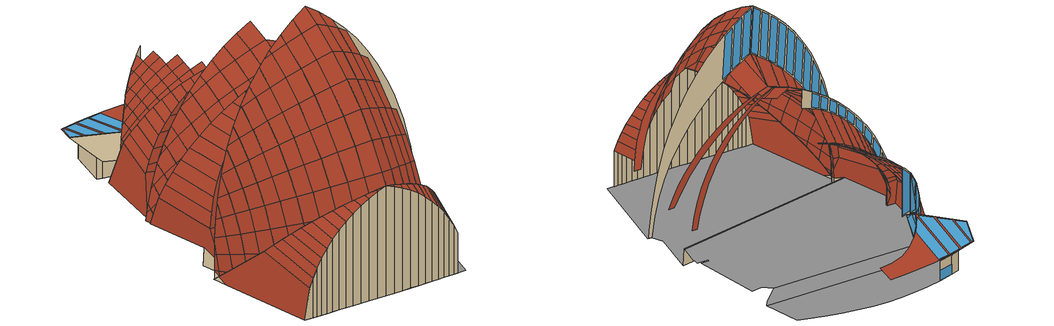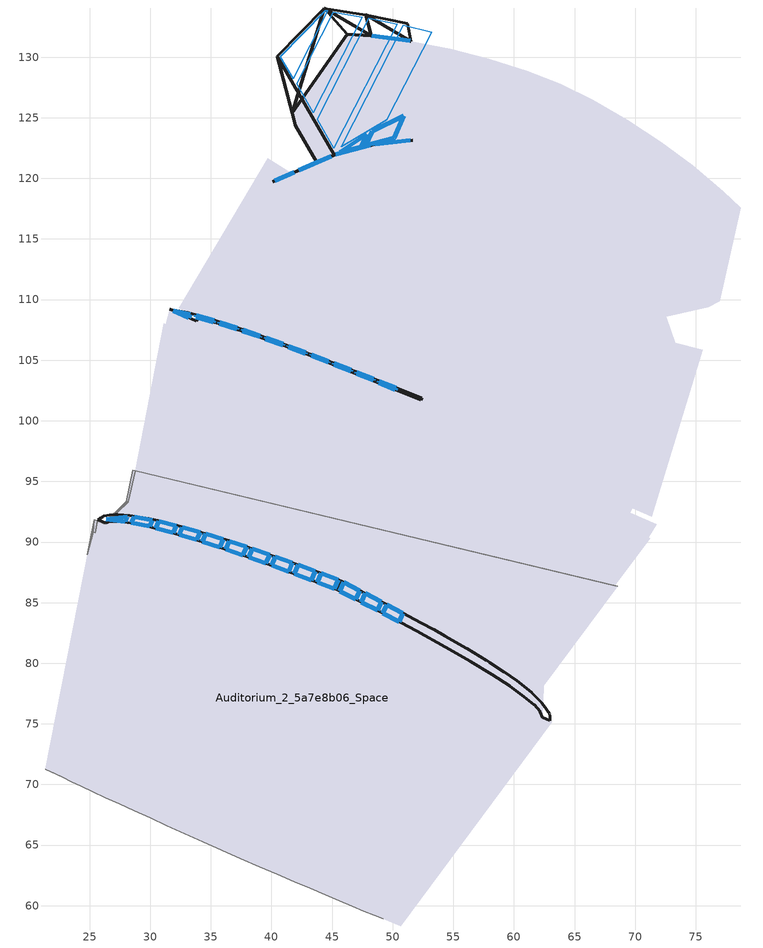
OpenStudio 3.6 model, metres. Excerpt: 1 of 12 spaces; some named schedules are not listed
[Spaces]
Auditorium_2_5a7e8b06_Space
 floor to Plinth_2_af6b1b4c_Space: 68.58,86.34 62.47,78.12 62.37,75.51 63.16,75.16 50.68,58.32 48.48,59.21 46.67,59.96 44.45,60.89 41.88,61.99 39.01,63.22 35.91,64.57 32.83,65.95 29.99,67.23 27.44,68.4 25.26,69.4 23.49,70.24 21.35,71.27 25.38,91.84 26.18,91.49 28.03,93.33 28.54,95.94 z13.16
 floor to Plinth_8_6fe87631_Space: 72.57,108.59 73.31,106.45 75.57,105.84 71.36,92.08 69.76,92.8 69.59,92.43 71.8,91.45 71.11,90.38 71.25,90.31 68.34,86.39 28.76,95.88 31.13,108.03 31.27,107.97 31.6,109.2 33.8,108.23 33.97,108.6 32.36,109.3 39.69,121.68 41.66,120.42 43.74,121.32 z16.51; 72.1,123.03 74.74,121.07 77.26,118.95 78.7,117.58 76.97,109.85 41.7,125.42 46.26,131.91 48.23,131.76 51.5,131.33 54.73,130.7 57.92,129.88 61.05,128.87 63.82,127.79 66.49,126.47 69.35,124.84 z15.24; 41.98,124.38,15.6 41.7,125.42,15.24 76.97,109.85,15.24 76.03,109.35,15.6 72.57,108.59,16.51 43.74,121.32,16.51
 wall outside: 51.5,131.33 48.23,131.76 46.26,131.91 41.7,125.42 z15.24:19.3; 45.74,86.82,56.91 45.4,86.05,46.76 41.24,87.61,43.68 38.44,88.61,41.15 35.89,89.49,38.34 33.59,90.22,35.29 31.59,90.81,32.03 29.88,91.26,28.6 28.48,91.55,25.02 27.41,91.69,21.35 26.66,91.68,17.6 26.32,91.54,14.42 25.68,91.83,14.48 25.69,91.85,14.73 25.9,92.01,17.58 26.06,92.1,19.35 26.21,92.15,20.57 26.67,92.24,23.8 27.12,92.28,26.44 27.31,92.28,27.38 28.29,92.22,31.48 29.63,92,35.64 29.87,91.95,36.25 31.14,91.67,39.29 32.52,91.31,42.13 32.8,91.24,42.66 34.62,90.7,45.63 36.6,90.09,48.41 37.62,89.75,49.67 38.7,89.38,50.91 40.94,88.6,53.12 43.28,87.74,55.13; 52.39,101.88,46.87 52.3,101.68,42.83 50.25,102.54,42.14 48.24,103.37,41.21 46.3,104.15,40.03 44.44,104.89,38.61 42.67,105.57,36.96 41,106.19,35.1 39.45,106.75,33.04 38.03,107.23,30.8 36.76,107.65,28.39 35.64,107.99,25.84 34.68,108.25,23.17 33.89,108.42,20.39 33.8,108.23,16.51 31.6,109.2,16.51 31.85,109.17,17.88 32.15,109.13,19.38 32.86,108.99,22.12 33.09,108.94,22.97 34.24,108.63,26.28 34.81,108.46,27.63 35.6,108.22,29.39 37.14,107.72,32.29 38.87,107.13,35.03 39.03,107.07,35.25 40.77,106.44,37.51 42.83,105.67,39.8 45.03,104.82,41.89 47.37,103.91,43.77 49.83,102.93,45.44; 42.07,120.6,25.85 42.07,120.6,16.51 41.66,120.42,16.51 40.09,119.74,21.71 41.25,120.24,24.36; 44.35,134.05,21.03 41.7,125.42,19.3 40.49,130.06,22.28; 40.49,130.06,22.28 41.98,124.38,18.64 43.74,121.32,19.14 45.13,121.92,23.47 45.17,121.94,23.6; 41.7,125.42,19.3 41.7,125.42,15.24 41.98,124.38,15.6 41.98,124.38,18.64; 44.35,134.05,21.03 46.26,131.91,19.3 41.7,125.42,19.3; 41.98,124.38,18.64 41.98,124.38,15.6 43.74,121.32,16.51 43.74,121.32,19.14; 45.13,121.92,30.29 45.13,121.92,23.47 43.74,121.32,19.14 43.74,121.32,16.51 42.07,120.6,16.51 42.07,120.6,25.85 42.71,120.87,26.98 43.66,121.29,28.37 44.41,121.61,29.43; 47.79,133.51,20.82 48.23,131.76,19.3 44.35,134.05,21.03; 48.23,131.76,19.3 46.26,131.91,19.3 44.35,134.05,21.03; 48.35,122.79,33.77 48.35,122.79,25.16 47.54,122.57,25 45.18,121.94,23.62 45.13,121.92,23.47 45.13,121.92,30.29 46.25,122.22,31.65 47.28,122.5,32.72 48.22,122.75,33.67; 54.31,82.27,48.41 56.09,81.23,45.63 57.72,80.24,42.66 57.96,80.08,42.13 59.16,79.3,39.29 60.23,78.55,36.25 60.42,78.41,35.64 61.48,77.57,31.48 62.18,76.88,27.38 62.32,76.74,26.44 62.59,76.38,23.8 62.83,75.98,20.57 62.89,75.84,19.35 62.94,75.66,17.58 62.96,75.39,14.73 62.94,75.26,13.16 62.37,75.51,13.16 62.18,76,17.6 61.69,76.56,21.35 60.86,77.26,25.02 59.7,78.09,28.6 58.22,79.05,32.03 56.43,80.14,35.29 54.34,81.34,38.34 51.97,82.64,41.15 49.35,84.03,43.68 45.4,86.05,46.76 45.74,86.82,56.91 48.07,85.63,55.13 50.28,84.47,53.12 52.37,83.35,50.91 53.37,82.79,49.67; 51.21,132.81,20.64 51.5,131.33,19.3 47.79,133.51,20.82; 51.5,131.33,19.3 48.23,131.76,19.3 47.79,133.51,20.82; 51.66,123.16,36.5 51.66,123.16,26.23 50.13,122.99,26.01 48.35,122.79,25.16 48.35,122.79,33.77 49.95,122.97,35.2 50.24,123,35.46
 wall to Back_Of_House_2_67a60a66_Space: 22.77,70.58,20.61 22.16,70.88,18.91 21.35,71.27,13.16 22.77,70.58,13.16; 23.49,70.24,22.26 22.77,70.58,20.61 22.77,70.58,13.16 23.49,70.24,13.16; 24.32,69.84,23.84 23.49,70.24,22.26 23.49,70.24,13.16 24.32,69.84,13.16; 25.26,69.4,25.35 24.32,69.84,23.84 24.32,69.84,13.16 25.26,69.4,13.16; 26.3,68.92,26.78 25.26,69.4,25.35 25.26,69.4,13.16 26.3,68.92,13.16; 27.44,68.4,28.11 26.3,68.92,26.78 26.3,68.92,13.16 27.44,68.4,13.16; 27.44,68.4,28.11 27.44,68.4,13.16 28.68,67.83,13.16 28.68,67.83,29.34; 28.68,67.83,29.34 28.68,67.83,13.16 29.99,67.23,13.16 29.99,67.23,30.47; 29.99,67.23,30.47 29.99,67.23,13.16 31.38,66.6,13.16 31.38,66.6,31.49; 31.38,66.6,31.49 31.38,66.6,13.16 32.83,65.95,13.16 32.83,65.95,32.38; 32.83,65.95,32.38 32.83,65.95,13.16 34.35,65.27,13.16 34.35,65.27,33.15; 34.35,65.27,33.15 34.35,65.27,13.16 35.91,64.57,13.16 35.91,64.57,33.8; 35.91,64.57,33.8 35.91,64.57,13.16 37.49,63.88,13.16 37.49,63.88,33.15; 37.49,63.88,33.15 37.49,63.88,13.16 39.01,63.22,13.16 39.01,63.22,32.38; 39.01,63.22,32.38 39.01,63.22,13.16 40.48,62.59,13.16 40.48,62.59,31.49; 40.48,62.59,31.49 40.48,62.59,13.16 41.88,61.99,13.16 41.88,61.99,30.47; 41.88,61.99,30.47 41.88,61.99,13.16 43.2,61.42,13.16 43.2,61.42,29.34; 43.2,61.42,29.34 43.2,61.42,13.16 44.45,60.89,13.16 44.45,60.89,28.11; 44.45,60.89,28.11 44.45,60.89,13.16 45.6,60.4,13.16 45.6,60.4,26.78; 45.6,60.4,26.78 45.6,60.4,13.16 46.67,59.96,13.16 46.67,59.96,25.35; 46.67,59.96,25.35 46.67,59.96,13.16 47.62,59.56,13.16 47.62,59.56,23.84; 47.62,59.56,23.84 47.62,59.56,13.16 48.48,59.21,13.16 48.48,59.21,22.26; 48.48,59.21,22.26 48.48,59.21,13.16 49.22,58.91,13.16 49.22,58.91,20.61
 wall to Plinth_7_168c7736_Space: 25.38,91.84,13.16 24.81,88.95,13.16 25.31,90.81,14.01; 25.45,90.76,14 25.61,91.74,13.16 25.38,91.84,13.16 25.31,90.81,14.01; 25.68,91.83,14.48 25.61,91.74,13.16 25.45,90.76,14; 26.32,91.54,14.42 26.18,91.49,13.16 25.61,91.74,13.16 25.68,91.83,14.48; 28.19,93.33,15.37 28.03,93.33,13.16 26.18,91.49,13.16 26.32,91.54,14.42; 28.76,95.88,16.51 28.54,95.94,13.16 28.03,93.33,13.16 28.19,93.33,15.37 28.76,95.86,16.51; 28.76,95.88,16.51 28.76,95.88,13.16 28.54,95.94,13.16
 wall to Plinth_8_6fe87631_Space: 68.34,86.39,16.51 68.58,86.34,13.16 28.76,95.88,13.16 28.76,95.88,16.51
 window: 43.56,121.24 42.25,120.68 z16.71:19.11; 51.46,131.33 48.27,131.76 z15.28:17.35; 28.11,92.08,29.1 27.94,91.69,23.97 26.38,91.87,18.3; 30.18,91.81,36.18 29.94,91.28,29.24 28.44,91.59,25.31 28.66,92.09,31.87; 32.16,91.35,40.81 31.9,90.76,32.97 30.43,91.15,30.18 30.68,91.72,37.61; 33.31,108.8,22.35 33.18,108.52,16.76 31.9,109.08,16.76; 34.11,90.81,44.32 33.83,90.18,35.98 32.38,90.62,33.73 32.65,91.23,41.87; 35.26,108.28,27.95 35.2,108.15,25.29 33.74,108.56,21.52 33.81,108.7,24.32; 36.04,90.22,47.21 35.74,89.56,38.52 34.31,90.03,36.62 34.59,90.67,45.13; 37.18,107.67,31.8 37.13,107.56,29.57 35.68,108,26.38 35.75,108.14,29.15; 37.95,89.6,49.65 37.64,88.92,40.62 36.22,89.4,39.05 36.52,90.07,47.89; 39.08,107.02,34.83 39.03,106.92,32.81 37.6,107.4,30.39 37.66,107.52,32.67; 39.84,88.95,51.69 39.54,88.25,42.45 38.12,88.75,41.08 38.42,89.44,50.23; 40.96,106.34,37.32 40.92,106.24,35.35 39.5,106.75,33.45 39.55,106.86,35.54; 41.73,88.28,53.47 41.42,87.56,44.1 40.01,88.08,42.87 40.32,88.78,52.17; 41.89,120.52,25.13 41.89,120.52,16.71 40.28,119.82,21.7; 42.84,105.64,39.43 42.79,105.54,37.39 41.39,106.06,35.87 41.43,106.17,37.9; 43.62,87.59,55.04 43.3,86.86,45.5 41.89,87.39,44.46 42.21,88.11,53.89; 44.95,121.84,29.77 44.95,121.84,23.57 42.25,120.68,23.57 42.25,120.68,25.79; 44.95,121.84,23.51 43.56,121.24,19.17 42.25,120.68,19.17 42.25,120.68,23.51; 44.71,104.93,41.26 44.66,104.82,39.07 43.26,105.36,37.82 43.31,105.47,39.93; 45.49,86.89,56.44 45.17,86.16,46.89 43.77,86.69,45.85 44.09,87.41,55.42; 46.58,104.2,42.83 46.52,104.08,40.43 45.13,104.63,39.42 45.18,104.75,41.69; 47.47,122.55,25.13 45.32,121.98,23.93 45.32,121.98,24.71; 45.36,121.99,30.26 45.32,121.98,24.78 45.32,121.98,30.21; 48.16,122.73,33.32 45.32,121.98,24.78 45.36,121.99,30.26; 48.16,122.73,33.32 48.16,122.73,25.32 45.32,121.98,24.78; 47.42,122.63,24.74 47.87,123.65,23.14 45.62,122.15,23.69; 47.29,86,55.42 46.97,85.27,45.85 45.63,85.96,46.89 45.95,86.68,56.44; 48.44,103.46,44.19 48.38,103.33,41.53 46.99,103.89,40.72 47.04,104.02,43.19; 49.07,85.08,53.89 48.75,84.36,44.46 47.41,85.05,45.5 47.73,85.77,55.04; 50.12,123.35,25.32 50.91,125.15,22.51 48.3,123.9,23.04 47.78,122.73,24.87; 49.99,123.07,25.76 50.1,123.32,25.37 48.37,122.86,25.04; 51.46,123.14,36.1 51.46,123.14,26.41 48.55,122.81,25.98 48.55,122.81,33.68; 50.29,102.72,45.39 50.23,102.56,42.38 48.84,103.14,41.75 48.9,103.28,44.51; 50.84,84.14,52.17 50.53,83.43,42.87 49.2,84.13,44.1 49.51,84.84,53.47
 roof outside: 25.31,90.81,14.01 24.81,88.95,13.16 21.35,71.27,13.16 22.16,70.88,18.91 24.66,81.37,21.76; 24.98,79.88,23.14 24.66,81.37,21.76 22.16,70.88,18.91 22.77,70.58,20.61; 25.42,78.37,24.47 24.98,79.88,23.14 22.77,70.58,20.61 23.49,70.24,22.26; 25.99,76.86,25.75 25.42,78.37,24.47 23.49,70.24,22.26 24.32,69.84,23.84; 25.99,76.86,25.75 24.32,69.84,23.84 25.26,69.4,25.35 26.68,75.36,26.97; 35.91,64.57,33.8 33.96,66.62,32.58 32.18,68.75,31.22 30.57,70.95,29.71 29.14,73.19,28.07 29.01,73.42,27.89 27.93,75.54,26.23 26.92,77.92,24.26 26.12,80.31,22.18 26.01,80.78,21.76 24.66,81.37,21.76 24.98,79.88,23.14 25.42,78.37,24.47 25.99,76.86,25.75 26.68,75.36,26.97 27.48,73.87,28.12 28.4,72.4,29.2 29.42,70.97,30.2 30.55,69.58,31.11 31.77,68.23,31.93 33.07,66.95,32.65 34.46,65.72,33.28; 26.01,80.78,21.76 25.66,82.45,20.55 25.58,82.83,20.28 25.3,85.44,18.29 25.24,88.03,16.24 25.31,89.16,15.32 25.43,90.67,14.07 25.45,90.76,14 25.31,90.81,14.01 24.66,81.37,21.76; 25.52,88.65,18.66 25.24,88.03,16.24 25.3,85.44,18.29 25.45,85.76,19.56; 25.81,91.52,17.74 25.49,90.81,14.96 25.31,89.16,15.32 25.24,88.03,16.24 25.52,88.65,18.66; 26.68,75.36,26.97 25.26,69.4,25.35 26.3,68.92,26.78 27.48,73.87,28.12; 25.45,85.76,19.56 25.3,85.44,18.29 25.58,82.83,20.28 25.6,82.87,20.43; 25.49,90.81,14.96 25.43,90.67,14.07 25.31,89.16,15.32; 25.69,91.85,14.73 25.68,91.83,14.48 25.45,90.76,14 25.43,90.67,14.07 25.49,90.81,14.96; 25.96,86.93,22.8 25.45,85.76,19.56 25.6,82.87,20.43 26.16,84.13,23.93; 25.99,89.72,21.63 25.52,88.65,18.66 25.45,85.76,19.56 25.96,86.93,22.8; 25.9,92.01,17.58 25.69,91.85,14.73 25.49,90.81,14.96 25.81,91.52,17.74; 26.21,92.15,20.57 26.06,92.1,19.35 25.81,91.52,17.74 25.52,88.65,18.66 25.99,89.72,21.63; 25.6,82.87,20.43 25.58,82.83,20.28 25.66,82.45,20.55; 26.16,84.13,23.93 25.6,82.87,20.43 25.66,82.45,20.55 26.01,80.78,21.76 26.12,80.31,22.18 26.58,81.34,25.03; 26.06,92.1,19.35 25.9,92.01,17.58 25.81,91.52,17.74; 26.59,91.07,24.45 25.99,89.72,21.63 25.96,86.93,22.8 26.62,88.41,25.89; 26.62,88.41,25.89 25.96,86.93,22.8 26.16,84.13,23.93 26.87,85.73,27.27; 26.67,92.24,23.8 26.21,92.15,20.57 25.99,89.72,21.63 26.59,91.07,24.45; 26.58,81.34,25.03 26.12,80.31,22.18 26.92,77.92,24.26 27.21,78.57,26.07; 26.87,85.73,27.27 26.16,84.13,23.93 26.58,81.34,25.03 27.33,83.05,28.61; 27.48,73.87,28.12 26.3,68.92,26.78 27.44,68.4,28.11 28.4,72.4,29.2; 28.3,93.34,16.99 28.19,93.33,15.37 26.32,91.54,14.42 26.66,91.68,17.6; 27.33,83.05,28.61 26.58,81.34,25.03 27.21,78.57,26.07 28.02,80.39,29.88; 27.31,92.28,27.38 27.12,92.28,26.44 26.59,91.07,24.45 26.62,88.41,25.89 27.39,90.17,28.79; 27.12,92.28,26.44 26.67,92.24,23.8 26.59,91.07,24.45; 27.39,90.17,28.79 26.62,88.41,25.89 26.87,85.73,27.27 27.71,87.63,30.41; 29.86,94.21,20.3 28.31,93.28,17.37 28.3,93.34,16.99 26.66,91.68,17.6 27.41,91.69,21.35; 27.71,87.63,30.41 26.87,85.73,27.27 27.33,83.05,28.61 28.24,85.1,31.98; 27.21,78.57,26.07 26.92,77.92,24.26 27.93,75.54,26.23 28.06,75.83,27.06; 28.02,80.39,29.88 27.21,78.57,26.07 28.06,75.83,27.06 28.91,77.76,31.09; 28.29,92.22,31.48 27.31,92.28,27.38 27.39,90.17,28.79 28.29,92.2,31.47; 28.24,85.1,31.98 27.33,83.05,28.61 28.02,80.39,29.88 28.98,82.57,33.47; 28.29,92.2,31.47 27.39,90.17,28.79 27.71,87.63,30.41 28.68,89.83,33.32; 31.22,94.41,23.71 29.9,94.22,20.36 29.86,94.21,20.3 27.41,91.69,21.35 28.48,91.55,25.02; 28.4,72.4,29.2 27.44,68.4,28.11 28.68,67.83,29.34 29.42,70.97,30.2; 28.68,89.83,33.32 27.71,87.63,30.41 28.24,85.1,31.98 29.28,87.45,35.09; 28.06,75.83,27.06 27.93,75.54,26.23 29.01,73.42,27.89; 28.98,82.57,33.47 28.02,80.39,29.88 28.91,77.76,31.09 29.93,80.07,34.88; 28.91,77.76,31.09 28.06,75.83,27.06 29.01,73.42,27.89 29.14,73.19,28.07 30.01,75.18,32.23; 31.17,106.39,21.84 31.13,108.03,16.51 28.76,95.86,16.51 28.19,93.33,15.37 28.3,93.34,16.99 28.31,93.28,17.37 28.8,94.71,20.36; 29.28,87.45,35.09 28.24,85.1,31.98 28.98,82.57,33.47 30.08,85.08,36.79; 29.63,92,35.64 28.29,92.22,31.48 28.29,92.2,31.47 28.68,89.83,33.32; 28.8,94.71,20.36 28.31,93.28,17.37 29.86,94.21,20.3 29.9,94.22,20.36; 32.86,94.44,26.99 31.22,94.41,23.71 28.48,91.55,25.02 29.88,91.26,28.6; 29.42,70.97,30.2 28.68,67.83,29.34 29.99,67.23,30.47 30.55,69.58,31.11; 29.87,91.95,36.25 29.63,92,35.64 28.68,89.83,33.32 29.28,87.45,35.09 30.44,90.09,37.92; 37.74,94.36,36.02 36,94.7,34.16 34.4,94.94,32.16 32.95,95.09,30.02 31.66,95.14,27.75 30.53,95.1,25.38 29.57,94.95,22.91 28.8,94.71,20.36 29.9,94.22,20.36 31.22,94.41,23.71 32.86,94.44,26.99 34.78,94.31,30.13 36.95,94.03,33.07 39.35,93.6,35.81 41.98,93.01,38.32 44.79,92.29,40.56 47.77,91.42,42.53 45.83,92.09,41.71 43.66,92.79,40.56 41.58,93.4,39.23 39.6,93.92,37.71; 31.71,105.47,24.24 31.17,106.39,21.84 28.8,94.71,20.36 29.57,94.95,22.91; 29.93,80.07,34.88 28.91,77.76,31.09 30.01,75.18,32.23 31.08,77.6,36.21; 30.08,85.08,36.79 28.98,82.57,33.47 29.93,80.07,34.88 31.1,82.72,38.39; 30.01,75.18,32.23 29.14,73.19,28.07 30.57,70.95,29.71 31.32,72.65,33.28; 30.44,90.09,37.92 29.28,87.45,35.09 30.08,85.08,36.79 31.33,87.89,39.8; 32.44,104.49,26.57 31.71,105.47,24.24 29.57,94.95,22.91 30.53,95.1,25.38; 31.14,91.67,39.29 29.87,91.95,36.25 30.44,90.09,37.92; 34.78,94.31,30.13 32.86,94.44,26.99 29.88,91.26,28.6 31.59,90.81,32.03; 31.1,82.72,38.39 29.93,80.07,34.88 31.08,77.6,36.21 32.31,80.39,39.9; 30.55,69.58,31.11 29.99,67.23,30.47 31.38,66.6,31.49 31.77,68.23,31.93; 31.08,77.6,36.21 30.01,75.18,32.23 31.32,72.65,33.28 32.43,75.18,37.45; 31.33,87.89,39.8 30.08,85.08,36.79 31.1,82.72,38.39 32.41,85.69,41.58; 32.52,91.31,42.13 31.14,91.67,39.29 30.44,90.09,37.92 31.33,87.89,39.8 32.69,90.97,42.48; 33.35,103.45,28.81 32.44,104.49,26.57 30.53,95.1,25.38 31.66,95.14,27.75; 31.32,72.65,33.28 30.57,70.95,29.71 32.18,68.75,31.22 32.82,70.2,34.25; 32.31,80.39,39.9 31.08,77.6,36.21 32.43,75.18,37.45 33.72,78.1,41.3; 32.41,85.69,41.58 31.1,82.72,38.39 32.31,80.39,39.9 33.69,83.51,43.25; 32.14,105.97,21.84 31.93,106.3,21.04 31.41,107.46,17.98 31.27,107.97,16.51 31.13,108.03,16.51 31.17,106.39,21.84; 48.38,92.81,42.85 46,94.24,41.52 43.74,95.68,39.97 41.63,97.11,38.22 39.67,98.53,36.28 37.89,99.92,34.15 36.29,101.28,31.86 35.72,101.81,30.87 34.88,102.61,29.37 33.69,103.89,26.71 32.7,105.12,23.93 32.14,105.97,21.84 31.17,106.39,21.84 31.71,105.47,24.24 32.44,104.49,26.57 33.35,103.45,28.81 34.43,102.36,30.94 35.68,101.23,32.96 37.09,100.07,34.85 38.66,98.88,36.59 40.36,97.68,38.19 42.2,96.46,39.62 44.16,95.24,40.88 46.22,94.02,41.95; 31.82,108.4,18.83 31.85,109.17,17.88 31.6,109.2,16.51 31.27,107.97,16.51 31.41,107.46,17.98; 32.43,75.18,37.45 31.32,72.65,33.28 32.82,70.2,34.25 33.98,72.83,38.58; 33.85,88.95,44.41 32.69,90.97,42.48 31.33,87.89,39.8 32.41,85.69,41.58; 31.77,68.23,31.93 31.38,66.6,31.49 32.83,65.95,32.38 33.07,66.95,32.65; 31.98,106.43,21.15 31.82,108.4,18.83 31.41,107.46,17.98 31.93,106.3,21.04; 36.95,94.03,33.07 34.78,94.31,30.13 31.59,90.81,32.03 33.59,90.22,35.29; 34.43,102.36,30.94 33.35,103.45,28.81 31.66,95.14,27.75 32.95,95.09,30.02; 32.15,109.13,19.38 31.85,109.17,17.88 31.82,108.4,18.83; 32.92,108.55,22.73 32.86,108.99,22.12 32.15,109.13,19.38 31.82,108.4,18.83 31.98,106.43,21.15; 32.05,106.11,21.5 31.98,106.43,21.15 31.93,106.3,21.04; 33.4,106.72,25.12 32.92,108.55,22.73 31.98,106.43,21.15 32.05,106.11,21.5 32.14,105.97,21.84 32.7,105.12,23.93; 32.82,70.2,34.25 32.18,68.75,31.22 33.96,66.62,32.58 34.5,67.84,35.12; 33.69,83.51,43.25 32.31,80.39,39.9 33.72,78.1,41.3 35.16,81.36,44.8; 39.81,118.93,24.72 39.69,121.68,16.51 32.36,109.3,16.51 35.01,111.41,23.1; 35.01,111.41,23.1 32.36,109.3,16.51 33.97,108.6,16.51 34.45,109.68,19.12 35.55,110.21,21.17 36.79,110.63,23.11 35.23,111.45,23.38; 35.21,86.94,46.22 33.85,88.95,44.41 32.41,85.69,41.58 33.69,83.51,43.25; 33.72,78.1,41.3 32.43,75.18,37.45 33.98,72.83,38.58 35.31,75.86,42.59; 32.8,91.24,42.66 32.52,91.31,42.13 32.69,90.97,42.48; 34.62,90.7,45.63 32.8,91.24,42.66 32.69,90.97,42.48 33.85,88.95,44.41; 34.11,104.85,27.43 33.4,106.72,25.12 32.7,105.12,23.93 33.69,103.89,26.71; 33.98,72.83,38.58 32.82,70.2,34.25 34.5,67.84,35.12 35.7,70.56,39.61; 33.07,66.95,32.65 32.83,65.95,32.38 34.35,65.27,33.15 34.46,65.72,33.28; 33.09,108.94,22.97 32.86,108.99,22.12 32.92,108.55,22.73; 34.24,108.63,26.28 33.09,108.94,22.97 32.92,108.55,22.73 33.4,106.72,25.12; 35.68,101.23,32.96 34.43,102.36,30.94 32.95,95.09,30.02 34.4,94.94,32.16; 35.27,107.49,29.03 34.81,108.46,27.63 34.24,108.63,26.28 33.4,106.72,25.12 34.11,104.85,27.43; 39.35,93.6,35.81 36.95,94.03,33.07 33.59,90.22,35.29 35.89,89.49,38.34; 35.04,102.95,29.63 34.11,104.85,27.43 33.69,103.89,26.71 34.88,102.61,29.37; 35.21,86.94,46.22 33.69,83.51,43.25 35.16,81.36,44.8 36.74,84.95,47.91; 35.16,81.36,44.8 33.72,78.1,41.3 35.31,75.86,42.59 36.81,79.26,46.23; 34.45,109.68,19.12 33.97,108.6,16.51 33.8,108.23,16.51 33.89,108.42,20.39; 36.6,90.09,48.41 34.62,90.7,45.63 33.85,88.95,44.41 35.21,86.94,46.22; 35.55,110.21,21.17 34.45,109.68,19.12 33.89,108.42,20.39 34.68,108.25,23.17; 34.5,67.84,35.12 33.96,66.62,32.58 35.91,64.57,33.8 36.36,65.57,35.9; 35.31,75.86,42.59 33.98,72.83,38.58 35.7,70.56,39.61 37.08,73.69,43.75; 36.29,105.79,31.35 35.27,107.49,29.03 34.11,104.85,27.43 35.04,102.95,29.63; 34.46,65.72,33.28 34.35,65.27,33.15 35.91,64.57,33.8; 37.09,100.07,34.85 35.68,101.23,32.96 34.4,94.94,32.16 36,94.7,34.16; 35.7,70.56,39.61 34.5,67.84,35.12 36.36,65.57,35.9 37.59,68.37,40.52; 35.64,107.99,25.84 36.81,110.64,23.15 35.55,110.21,21.17 34.68,108.25,23.17; 35.6,108.22,29.39 34.81,108.46,27.63 35.27,107.49,29.03; 35.72,101.81,30.87 35.04,102.95,29.63 34.88,102.61,29.37; 40.55,118.11,26.37 39.81,118.93,24.72 35.01,111.41,23.1 36.01,111.59,24.41 36.42,111.63,24.98; 37.51,104.05,33.55 36.29,105.79,31.35 35.04,102.95,29.63 35.72,101.81,30.87 36.29,101.28,31.86; 36.74,84.95,47.91 35.16,81.36,44.8 36.81,79.26,46.23 38.46,82.98,49.46; 37.62,89.75,49.67 36.6,90.09,48.41 35.21,86.94,46.22 36.74,84.95,47.91 38.45,88.81,50.6; 36.01,111.59,24.41 35.23,111.45,23.38 36.79,110.63,23.11 37.73,110.83,24.41; 37.14,107.72,32.29 35.6,108.22,29.39 35.27,107.49,29.03 36.29,105.79,31.35; 36.81,79.26,46.23 35.31,75.86,42.59 37.08,73.69,43.75 38.63,77.21,47.52; 36.76,107.65,28.39 38.19,110.9,25.09 37.73,110.83,24.41 36.81,110.64,23.15 35.64,107.99,25.84; 37.08,73.69,43.75 35.7,70.56,39.61 37.59,68.37,40.52 39.02,71.6,44.79; 41.98,93.01,38.32 39.35,93.6,35.81 35.89,89.49,38.34 38.44,88.61,41.15; 35.91,64.57,33.8 37.49,63.88,33.15 37.75,64.27,33.28; 36.36,65.57,35.9 35.91,64.57,33.8 38.75,64.51,32.58 39.28,65.72,35.12; 46.77,64.3,29.2 48.47,64.61,28.12 50.11,65.01,26.97 51.68,65.52,25.75 53.18,66.12,24.47 54.59,66.8,23.14 55.91,67.58,21.76 54.56,68.17,21.76 54.14,67.94,22.18 51.83,66.92,24.26 49.4,66.06,26.23 47.11,65.44,27.89 46.85,65.37,28.07 44.23,64.91,29.71 41.53,64.63,31.22 38.75,64.51,32.58 35.91,64.57,33.8 37.75,64.27,33.28 39.59,64.07,32.65 41.42,63.97,31.93 43.23,63.98,31.11 45.02,64.09,30.2; 38.66,98.88,36.59 37.09,100.07,34.85 36,94.7,34.16 37.74,94.36,36.02; 37.73,111.69,26.58 36.42,111.63,24.98 36.01,111.59,24.41 37.73,110.83,24.41 38.19,110.9,25.09 39.37,110.97,26.58; 38.87,107.13,35.03 37.14,107.72,32.29 36.29,105.79,31.35 37.51,104.05,33.55; 38.94,102.3,35.6 37.51,104.05,33.55 36.29,101.28,31.86 37.89,99.92,34.15; 37.59,68.37,40.52 36.36,65.57,35.9 39.28,65.72,35.12 40.48,68.45,39.61; 41.4,117.23,27.95 40.55,118.11,26.37 36.42,111.63,24.98 37.73,111.69,26.58 37.87,111.69,26.76; 40.23,87,52.25 38.45,88.81,50.6 36.74,84.95,47.91 38.46,82.98,49.46; 38.03,107.23,30.8 39.68,110.97,27 39.37,110.97,26.58 38.19,110.9,25.09 36.76,107.65,28.39; 38.46,82.98,49.46 36.81,79.26,46.23 38.63,77.21,47.52 40.34,81.06,50.87; 38.63,77.21,47.52 37.08,73.69,43.75 39.02,71.6,44.79 40.62,75.22,48.67; 37.49,63.88,33.15 39.01,63.22,32.38 39.59,64.07,32.65 37.75,64.27,33.28; 40.41,105.63,37.21 39.03,107.07,35.25 38.87,107.13,35.03 37.51,104.05,33.55 38.94,102.3,35.6; 39.02,71.6,44.79 37.59,68.37,40.52 40.48,68.45,39.61 41.87,71.58,43.75; 38.7,89.38,50.91 37.62,89.75,49.67 38.45,88.81,50.6; 39.34,111.58,28.43 37.87,111.69,26.76 37.73,111.69,26.58 39.37,110.97,26.58 39.68,110.97,27 41.22,110.87,28.8 39.71,111.54,28.8; 40.36,97.68,38.19 38.66,98.88,36.59 37.74,94.36,36.02 39.6,93.92,37.71; 42.35,116.3,29.44 41.4,117.23,27.95 37.87,111.69,26.76 39.34,111.58,28.43; 40.56,100.54,37.51 38.94,102.3,35.6 37.89,99.92,34.15 39.67,98.53,36.28; 39.45,106.75,33.04 41.27,110.87,28.85 39.68,110.97,27 38.03,107.23,30.8; 44.79,92.29,40.56 41.98,93.01,38.32 38.44,88.61,41.15 41.24,87.61,43.68; 40.94,88.6,53.12 38.7,89.38,50.91 38.45,88.81,50.6 40.23,87,52.25; 40.23,87,52.25 38.46,82.98,49.46 40.34,81.06,50.87 42.17,85.21,53.75; 40.34,81.06,50.87 38.63,77.21,47.52 40.62,75.22,48.67 42.37,79.19,52.12; 39.28,65.72,35.12 38.75,64.51,32.58 41.53,64.63,31.22 42.16,66.07,34.25; 42.11,104.03,39.2 40.41,105.63,37.21 38.94,102.3,35.6 40.56,100.54,37.51; 39.01,63.22,32.38 40.48,62.59,31.49 41.42,63.97,31.93 39.59,64.07,32.65; 40.62,75.22,48.67 39.02,71.6,44.79 41.87,71.58,43.75 43.42,75.09,47.52; 40.77,106.44,37.51 39.03,107.07,35.25 40.41,105.63,37.21; 40.48,68.45,39.61 39.28,65.72,35.12 42.16,66.07,34.25 43.33,68.71,38.58; 43.4,115.33,30.85 42.35,116.3,29.44 39.34,111.58,28.43 39.71,111.54,28.8 40.85,111.34,29.99; 41,106.19,35.1 42.94,110.59,30.63 41.27,110.87,28.85 39.45,106.75,33.04; 42.2,96.46,39.62 40.36,97.68,38.19 39.6,93.92,37.71 41.58,93.4,39.23; 42.37,98.8,39.25 40.56,100.54,37.51 39.67,98.53,36.28 41.63,97.11,38.22; 40.9,118.25,24.69 40.59,118.74,23.78 40.09,119.74,21.71 41.66,120.42,16.51 39.69,121.68,16.51 39.81,118.93,24.72; 40.85,111.34,29.99 39.71,111.54,28.8 41.22,110.87,28.8 41.27,110.87,28.85 42.94,110.59,30.63 43.4,110.49,31.05 42.01,111.11,31.05; 54.52,106.71,37.96 52.62,108.05,37.33 50.8,109.39,36.51 49.07,110.71,35.49 47.45,112.01,34.28 45.94,113.26,32.9 44.57,114.47,31.35 43.34,115.63,29.65 42.25,116.72,27.8 41.32,117.73,25.83 40.9,118.25,24.69 39.81,118.93,24.72 40.55,118.11,26.37 41.4,117.23,27.95 42.35,116.3,29.44 43.4,115.33,30.85 44.54,114.32,32.15 45.77,113.28,33.34 47.07,112.22,34.42 48.45,111.13,35.39 49.89,110.03,36.23 51.4,108.92,36.94 52.95,107.8,37.52; 41.25,120.24,24.36 40.09,119.74,21.71 40.59,118.74,23.78 41.22,120.16,24.35; 43.28,87.74,55.13 40.94,88.6,53.12 40.23,87,52.25 42.17,85.21,53.75; 42.17,85.21,53.75 40.34,81.06,50.87 42.37,79.19,52.12 44.26,83.47,55.09; 42.83,105.67,39.8 40.77,106.44,37.51 40.41,105.63,37.21 42.11,104.03,39.2; 40.48,62.59,31.49 41.88,61.99,30.47 43.23,63.98,31.11 41.42,63.97,31.93; 41.87,71.58,43.75 40.48,68.45,39.61 43.33,68.71,38.58 44.66,71.73,42.59; 62.8,125.48,21.13 64.18,128.61,20.31 61.23,129.79,20.34 57.94,130.95,20.4 54.59,131.96,20.5 51.21,132.81,20.64 47.79,133.51,20.82 44.35,134.05,21.03 40.49,130.06,22.28 45.17,121.94,23.6 48.14,123.93,22.88 51.18,125.38,22.27 54.24,126.28,21.78 57.24,126.6,21.42 60.11,126.33,21.2; 43.98,102.44,41.01 42.11,104.03,39.2 40.56,100.54,37.51 42.37,98.8,39.25; 41.92,119.09,26.38 41.22,120.16,24.35 40.59,118.74,23.78 40.9,118.25,24.69 41.32,117.73,25.83; 42.37,79.19,52.12 40.62,75.22,48.67 43.42,75.09,47.52 45.12,78.95,50.87; 44.54,114.32,32.15 43.4,115.33,30.85 40.85,111.34,29.99 42.01,111.11,31.05 42.42,111,31.43; 42.67,105.57,36.96 44.69,110.16,32.29 43.4,110.49,31.05 42.94,110.59,30.63 41,106.19,35.1; 42.52,120.45,26.85 42.33,120.71,26.31 41.25,120.24,24.36 41.22,120.16,24.35 41.92,119.09,26.38; 47.77,91.42,42.53 44.79,92.29,40.56 41.24,87.61,43.68 44.16,86.51,45.84; 42.8,117.97,28.31 41.92,119.09,26.38 41.32,117.73,25.83 42.25,116.72,27.8; 42.16,66.07,34.25 41.53,64.63,31.22 44.23,64.91,29.71 44.98,66.62,33.28; 44.16,95.24,40.88 42.2,96.46,39.62 41.58,93.4,39.23 43.66,92.79,40.56; 44.35,97.07,40.82 42.37,98.8,39.25 41.63,97.11,38.22 43.74,95.68,39.97; 43.42,75.09,47.52 41.87,71.58,43.75 44.66,71.73,42.59 46.16,75.13,46.23; 41.88,61.99,30.47 43.2,61.42,29.34 45.02,64.09,30.2 43.23,63.98,31.11; 43.44,119.41,28.81 42.52,120.45,26.85 41.92,119.09,26.38 42.8,117.97,28.31; 42.42,111,31.43 42.01,111.11,31.05 43.4,110.49,31.05 44.69,110.16,32.29 45.97,109.79,33.32 44.81,110.31,33.32 44.02,110.55,32.75; 45.03,104.82,41.89 42.83,105.67,39.8 42.11,104.03,39.2 43.98,102.44,41.01; 43.33,68.71,38.58 42.16,66.07,34.25 44.98,66.62,33.28 46.1,69.15,37.45; 45.74,86.82,56.91 43.28,87.74,55.13 42.17,85.21,53.75 44.26,83.47,55.09; 43.86,116.82,30.13 42.8,117.97,28.31 42.25,116.72,27.8 43.34,115.63,29.65; 42.71,120.87,26.98 42.33,120.71,26.31 42.52,120.45,26.85; 44.26,83.47,55.09 42.37,79.19,52.12 45.12,78.95,50.87 46.95,83.1,53.75; 46.02,100.84,42.64 43.98,102.44,41.01 42.37,98.8,39.25 44.35,97.07,40.82; 45.77,113.28,33.34 44.54,114.32,32.15 42.42,111,31.43 44.02,110.55,32.75; 44.08,120.86,29.24 43.66,121.29,28.37 42.71,120.87,26.98 42.52,120.45,26.85 43.44,119.41,28.81; 44.44,104.89,38.61 46.52,109.61,33.81 45.97,109.79,33.32 44.69,110.16,32.29 42.67,105.57,36.96; 44.53,118.33,30.65 43.44,119.41,28.81 42.8,117.97,28.31 43.86,116.82,30.13; 43.2,61.42,29.34 44.45,60.89,28.11 46.77,64.3,29.2 45.02,64.09,30.2; 44.66,71.73,42.59 43.33,68.71,38.58 46.1,69.15,37.45 47.39,72.06,41.3; 45.09,115.64,31.82 43.86,116.82,30.13 43.34,115.63,29.65 44.57,114.47,31.35; 45.12,78.95,50.87 43.42,75.09,47.52 46.16,75.13,46.23 47.81,78.86,49.46; 45.2,119.86,31.11 44.08,120.86,29.24 43.44,119.41,28.81 44.53,118.33,30.65; 44.41,121.61,29.43 43.66,121.29,28.37 44.08,120.86,29.24; 46.22,94.02,41.95 44.16,95.24,40.88 43.66,92.79,40.56 45.83,92.09,41.71; 44.35,97.07,40.82 43.74,95.68,39.97 46,94.24,41.52 46.49,95.37,42.2; 45.78,117.22,32.37 44.53,118.33,30.65 43.86,116.82,30.13 45.09,115.64,31.82; 47.37,103.91,43.77 45.03,104.82,41.89 43.98,102.44,41.01 46.02,100.84,42.64; 47.07,112.22,34.42 45.77,113.28,33.34 44.02,110.55,32.75 44.81,110.31,33.32 45.66,110.01,33.95; 45.89,121.41,31.49 45.21,121.95,30.39 45.13,121.92,30.29 44.41,121.61,29.43 44.08,120.86,29.24 45.2,119.86,31.11; 45.4,86.05,46.76 47.77,91.42,42.53 44.16,86.51,45.84; 44.98,66.62,33.28 44.23,64.91,29.71 46.85,65.37,28.07 47.73,67.36,32.23; 44.26,83.47,55.09 46.95,83.1,53.75 48.07,85.63,55.13 45.74,86.82,56.91; 48.21,99.26,44.09 46.02,100.84,42.64 44.35,97.07,40.82 46.49,95.37,42.2; 46.3,104.15,40.03 48.42,108.94,35.15 46.52,109.61,33.81 44.44,104.89,38.61; 44.45,60.89,28.11 45.6,60.4,26.78 48.47,64.61,28.12 46.77,64.3,29.2; 46.49,118.82,32.85 45.2,119.86,31.11 44.53,118.33,30.65 45.78,117.22,32.37; 46.47,114.45,33.38 45.09,115.64,31.82 44.57,114.47,31.35 45.94,113.26,32.9; 46.16,75.13,46.23 44.66,71.73,42.59 47.39,72.06,41.3 48.83,75.33,44.8; 45.66,110.01,33.95 44.81,110.31,33.32 45.97,109.79,33.32 46.52,109.61,33.81 48.42,108.94,35.15 49.23,108.64,35.62 48.46,108.98,35.62 47.35,109.4,35.02; 46.1,69.15,37.45 44.98,66.62,33.28 47.73,67.36,32.23 48.8,69.78,36.21; 47.19,116.09,33.95 45.78,117.22,32.37 45.09,115.64,31.82 46.47,114.45,33.38; 46.95,83.1,53.75 45.12,78.95,50.87 47.81,78.86,49.46 49.58,82.87,52.25; 47.54,122.57,25 48.14,123.93,22.88 45.17,121.94,23.6 45.18,121.94,23.62; 47.2,120.44,33.25 45.89,121.41,31.49 45.2,119.86,31.11 46.49,118.82,32.85; 46.25,122.22,31.65 45.21,121.95,30.39 45.89,121.41,31.49; 45.4,86.05,46.76 46.57,85.45,45.84 47.77,91.42,42.53; 45.6,60.4,26.78 46.67,59.96,25.35 50.11,65.01,26.97 48.47,64.61,28.12; 48.45,111.13,35.39 47.07,112.22,34.42 45.66,110.01,33.95 47.35,109.4,35.02; 47.93,117.75,34.44 46.49,118.82,32.85 45.78,117.22,32.37 47.19,116.09,33.95; 48.38,92.81,42.85 46.22,94.02,41.95 45.83,92.09,41.71 47.77,91.42,42.53; 47.92,122.07,33.57 47.28,122.5,32.72 46.25,122.22,31.65 45.89,121.41,31.49 47.2,120.44,33.25; 48,113.24,34.78 46.47,114.45,33.38 45.94,113.26,32.9 47.45,112.01,34.28; 46.49,95.37,42.2 46,94.24,41.52 48.38,92.81,42.85 48.78,93.71,43.4; 49.83,102.93,45.44 47.37,103.91,43.77 46.02,100.84,42.64 48.21,99.26,44.09; 47.39,72.06,41.3 46.1,69.15,37.45 48.8,69.78,36.21 50.03,72.57,39.9; 47.81,78.86,49.46 46.16,75.13,46.23 48.83,75.33,44.8 50.41,78.91,47.91; 48.24,103.37,41.21 50.37,108.18,36.31 49.23,108.64,35.62 48.42,108.94,35.15 46.3,104.15,40.03; 48.75,114.94,35.37 47.19,116.09,33.95 46.47,114.45,33.38 48,113.24,34.78; 48.67,119.43,34.86 47.2,120.44,33.25 46.49,118.82,32.85 47.93,117.75,34.44; 50.54,97.7,45.33 48.21,99.26,44.09 46.49,95.37,42.2 48.78,93.71,43.4; 46.57,85.45,45.84 49.35,84.03,43.68 50.41,89.8,40.56 47.77,91.42,42.53; 46.67,59.96,25.35 47.62,59.56,23.84 51.68,65.52,25.75 50.11,65.01,26.97; 47.73,67.36,32.23 46.85,65.37,28.07 47.11,65.44,27.89 49.53,66.36,27.06 50.38,68.29,31.09; 46.95,83.1,53.75 49.58,82.87,52.25 50.28,84.47,53.12 48.07,85.63,55.13; 47.11,65.44,27.89 49.4,66.06,26.23 49.53,66.36,27.06; 49.5,116.66,35.89 47.93,117.75,34.44 47.19,116.09,33.95 48.75,114.94,35.37; 49.42,121.13,35.19 47.92,122.07,33.57 47.2,120.44,33.25 48.67,119.43,34.86; 48.22,122.75,33.67 47.28,122.5,32.72 47.92,122.07,33.57; 49.89,110.03,36.23 48.45,111.13,35.39 47.35,109.4,35.02 48.46,108.98,35.62 49.07,108.74,35.95; 48.83,75.33,44.8 47.39,72.06,41.3 50.03,72.57,39.9 51.41,75.69,43.25; 49.66,112.04,36.02 48,113.24,34.78 47.45,112.01,34.28 49.07,110.71,35.49; 50.13,122.99,26.01 51.18,125.38,22.27 48.14,123.93,22.88 47.54,122.57,25 48.35,122.79,25.16; 47.62,59.56,23.84 48.48,59.21,22.26 53.18,66.12,24.47 51.68,65.52,25.75; 48.8,69.78,36.21 47.73,67.36,32.23 50.38,68.29,31.09 51.4,70.59,34.88; 47.77,91.42,42.53 50.41,89.8,40.56 52.85,88.21,38.32 55.04,86.67,35.81 56.99,85.18,33.07 58.66,83.77,30.13 60.04,82.44,26.99 61.12,81.21,23.71 61.88,80.1,20.36 62.98,79.62,20.36 62.64,80.36,22.91 62.1,81.16,25.38 61.37,82.02,27.75 60.47,82.95,30.02 59.38,83.92,32.16 58.12,84.93,34.16 56.7,85.99,36.02 55.12,87.07,37.71 53.4,88.18,39.23 51.54,89.31,40.56 49.57,90.44,41.71; 47.77,91.42,42.53 49.57,90.44,41.71 50.73,92.03,41.95 48.38,92.81,42.85; 49.58,82.87,52.25 47.81,78.86,49.46 50.41,78.91,47.91 52.12,82.77,50.6; 50.17,122.84,35.44 49.95,122.97,35.2 48.35,122.79,33.77 48.22,122.75,33.67 47.92,122.07,33.57 49.42,121.13,35.19; 50.27,118.4,36.31 48.67,119.43,34.86 47.93,117.75,34.44 49.5,116.66,35.89; 50.43,113.79,36.63 48.75,114.94,35.37 48,113.24,34.78 49.66,112.04,36.02; 52.39,101.88,46.87 49.83,102.93,45.44 48.21,99.26,44.09 50.54,97.7,45.33; 50.25,102.54,42.14 52.38,107.36,37.25 50.37,108.18,36.31 48.24,103.37,41.21; 61.35,89.36,34.85 63.16,89.1,32.96 64.84,88.94,30.94 66.37,88.87,28.81 67.75,88.9,26.57 68.97,89.02,24.24 70.01,89.25,21.84 69.05,89.67,21.84 68.05,89.52,23.93 66.47,89.42,26.71 64.71,89.44,29.37 63.56,89.52,30.87 62.79,89.58,31.86 60.7,89.85,34.15 58.47,90.23,36.28 56.11,90.72,38.22 53.63,91.31,39.97 51.05,92.01,41.52 48.38,92.81,42.85 50.73,92.03,41.95 53.02,91.32,40.88 55.24,90.7,39.62 57.38,90.17,38.19 59.42,89.72,36.59; 48.78,93.71,43.4 48.38,92.81,42.85 51.05,92.01,41.52 51.54,93.14,42.2; 49.07,108.74,35.95 48.46,108.98,35.62 49.23,108.64,35.62 50.37,108.18,36.31 52.38,107.36,37.25 54.42,106.5,37.93 52.61,107.27,37.41 50.82,108.01,36.75; 48.48,59.21,22.26 49.22,58.91,20.61 54.59,66.8,23.14 53.18,66.12,24.47; 51.05,120.16,36.66 49.42,121.13,35.19 48.67,119.43,34.86 50.27,118.4,36.31; 51.21,115.56,37.16 49.5,116.66,35.89 48.75,114.94,35.37 50.43,113.79,36.63; 50.54,97.7,45.33 48.78,93.71,43.4 51.54,93.14,42.2 53.26,97.03,44.09; 50.03,72.57,39.9 48.8,69.78,36.21 51.4,70.59,34.88 52.57,73.24,38.39; 50.41,78.91,47.91 48.83,75.33,44.8 51.41,75.69,43.25 52.92,79.12,46.22; 51.4,108.92,36.94 49.89,110.03,36.23 49.07,108.74,35.95 50.82,108.01,36.75; 51.44,110.85,37.1 49.66,112.04,36.02 49.07,110.71,35.49 50.8,109.39,36.51
 skylight: 41.78,128.21,22.56 44.65,133.81,21.06 44.43,133.85,21.07 40.73,130.03,22.26; 43.46,125.4,23.01 47.5,133.31,20.89 45.09,133.69,21.04 42.08,127.8,22.62; 45.14,122.49,23.48 50.38,132.73,20.74 48.02,133.22,20.86 43.76,124.88,23.09; 45.77,122.62,23.39 49.52,124.85,22.54 53.2,132.05,20.62 50.88,132.62,20.72
[Building]
Unnamed: North Axis {deg}=0; Default Construction Set=Default Generic Construction Set; Standards Building Type=MediumOffice
[Site]
Site 1: Terrain=City
[Site:WaterMainsTemperature]
Calculation Method=CorrelationFromWeatherFile
[Material]
Name | Roughness | Thickness {m} | Conductivity {W/m-K} | Density {kg/m3} | Specific Heat {J/kg-K} | Thermal Absorptance | Solar Absorptance | Visible Absorptance
Generic Roof Membrane | MediumRough | 0.01 | 0.16 | 1120 | 1460 | 0.9 | 0.65 | 0.65
Generic Acoustic Tile | MediumSmooth | 0.02 | 0.06 | 368 | 590 | 0.9 | 0.2 | 0.2
Generic 25mm Wood | MediumSmooth | 0.0254 | 0.15 | 608 | 1630 | 0.9 | 0.5 | 0.5
Generic HW Concrete | MediumRough | 0.2 | 1.95 | 2240 | 900 | 0.9 | 0.8 | 0.8
Generic Gypsum Board | MediumSmooth | 0.0127 | 0.16 | 800 | 1090 | 0.9 | 0.5 | 0.5
Generic Wall Air Gap | Smooth | 0.1 | 0.667 | 1.28 | 1000 | 0.9 | 0.7 | 0.7
Generic Ceiling Air Gap | Smooth | 0.1 | 0.556 | 1.28 | 1000 | 0.9 | 0.7 | 0.7
Generic Brick | MediumRough | 0.1 | 0.9 | 1920 | 790 | 0.9 | 0.65 | 0.65
Generic 50mm Insulation | MediumRough | 0.05 | 0.03 | 43 | 1210 | 0.9 | 0.7 | 0.7
Generic Painted Metal | Smooth | 0.0015 | 45 | 7690 | 410 | 0.9 | 0.5 | 0.5
Generic LW Concrete | MediumRough | 0.1 | 0.53 | 1280 | 840 | 0.9 | 0.8 | 0.8
Generic 25mm Insulation | MediumRough | 0.025 | 0.03 | 43 | 1210 | 0.9 | 0.7 | 0.7
Material 1 | Smooth | 0.1 | 0.1 | 0.1 | 100 |  | 0.65 | 0.65
[WindowMaterial:Gas]
Generic Window Air Gap: Gas Type=Air; Thickness {m}=0.0127
[WindowMaterial:Glazing] Optical Data Type=SpectralAverage; Thickness {m}=0.006; Infrared Transmittance at Normal Incidence=0; Front Side Infrared Hemispherical Emissivity=0.84; Conductivity {W/m-K}=1; Dirt Correction Factor for Solar and Visible Transmittance=1; Solar Diffusing=No
Name | Solar Transmittance at Normal Incidence | Front Side Solar Reflectance at Normal Incidence | Back Side Solar Reflectance at Normal Incidence | Visible Transmittance at Normal Incidence | Front Side Visible Reflectance at Normal Incidence | Back Side Visible Reflectance at Normal Incidence | Back Side Infrared Hemispherical Emissivity
Generic Low-e Glass | 0.45 | 0.36 | 0.36 | 0.71 | 0.21 | 0.21 | 0.047
Generic Clear Glass | 0.77 | 0.07 | 0.07 | 0.88 | 0.08 | 0.08 | 0.84
[Construction]
Generic Interior Door: Generic 25mm Wood
Generic Single Pane: Generic Clear Glass
Generic Shade: Material 1
Generic Interior Ceiling: Generic LW Concrete, Generic Ceiling Air Gap, Generic Acoustic Tile
Generic Interior Wall: Generic Gypsum Board, Generic Wall Air Gap, Generic Gypsum Board
Generic Exposed Floor: Generic Painted Metal, Generic Ceiling Air Gap, Generic 50mm Insulation, Generic LW Concrete
Generic Interior Floor: Generic Acoustic Tile, Generic Ceiling Air Gap, Generic LW Concrete
Generic Ground Slab: Generic 50mm Insulation, Generic HW Concrete
Generic Roof: Generic Roof Membrane, Generic 50mm Insulation, Generic LW Concrete, Generic Ceiling Air Gap, Generic Acoustic Tile
Generic Exterior Wall: Generic Brick, Generic LW Concrete, Generic 50mm Insulation, Generic Wall Air Gap, Generic Gypsum Board
Generic Underground Wall: Generic 50mm Insulation, Generic HW Concrete, Generic Wall Air Gap, Generic Gypsum Board
Generic Underground Roof: Generic 50mm Insulation, Generic HW Concrete, Generic Ceiling Air Gap, Generic Acoustic Tile
Generic Double Pane: Generic Low-e Glass, Generic Window Air Gap, Generic Clear Glass
Generic Exterior Door: Generic Painted Metal, Generic 25mm Insulation, Generic Painted Metal
[Construction:AirBoundary]
Generic Air Boundary: None, 0
[DefaultConstructionSet]
Default Generic Construction Set: Default Exterior Surface Constructions=Default Surface Constructions 2; Default Interior Surface Constructions=Default Surface Constructions 1; Default Ground Contact Surface Constructions=Default Surface Constructions 3; Default Exterior SubSurface Constructions=Default Sub Surface Constructions 2; Default Interior SubSurface Constructions=Default Sub Surface Constructions 1; Interior Partition Construction=Generic Air Boundary; Space Shading Construction=Generic Shade; Adiabatic Surface Construction=Generic Interior Wall
[DefaultSurfaceConstructions]
Name | Floor Construction | Wall Construction | Roof Ceiling Construction
Default Surface Constructions 1 | Generic Interior Floor | Generic Interior Wall | Generic Interior Ceiling
Default Surface Constructions 2 | Generic Exposed Floor | Generic Exterior Wall | Generic Roof
Default Surface Constructions 3 | Generic Ground Slab | Generic Underground Wall | Generic Underground Roof
[DefaultSubSurfaceConstructions]
Name | Fixed Window Construction | Operable Window Construction | Door Construction | Glass Door Construction | Overhead Door Construction | Skylight Construction
Default Sub Surface Constructions 1 | Generic Single Pane | Generic Single Pane | Generic Interior Door | Generic Single Pane
Default Sub Surface Constructions 2 | Generic Double Pane | Generic Double Pane | Generic Exterior Door | Generic Double Pane | Generic Exterior Door | Generic Double Pane
[SpaceType]
Generic Office Program: Design Specification Outdoor Air Object=Generic Office Ventilation
[People:Definition]
Generic Office People: Number of People Calculation Method=People/Area; People per Space Floor Area {person/m2}=0.0565; Fraction Radiant=0.3; Sensible Heat Fraction=Autocalculate
[People]
Generic Office People: People Definition=Generic Office People; Space or SpaceType=Generic Office Program; Number of People Schedule=Generic Office Occupancy; Activity Level Schedule=Seated Adult Activity; Multiplier=1
[Lights:Definition]
Generic Office Lighting: Design Level Calculation Method=Watts/Area; Watts per Space Floor Area {W/m2}=10.55; Fraction Radiant=0.7; Fraction Visible=0.2; Return Air Fraction=0
[Lights]
Generic Office Lighting: Lights Definition=Generic Office Lighting; Space or SpaceType=Generic Office Program; Schedule=Generic Office Lighting; Fraction Replaceable=1
[ElectricEquipment:Definition]
Generic Office Equipment: Design Level Calculation Method=Watts/Area; Watts per Space Floor Area {W/m2}=10.33; Fraction Latent=0; Fraction Radiant=0.5; Fraction Lost=0
[ElectricEquipment]
Generic Office Equipment: Electric Equipment Definition=Generic Office Equipment; Space or SpaceType=Generic Office Program; Schedule=Generic Office Equipment
[SpaceInfiltration:DesignFlowRate]
Generic Office Infiltration: Space or SpaceType=Generic Office Program; Schedule=Generic Office Infiltration; Design Flow Rate Calculation Method=Flow/ExteriorArea; Flow per Exterior Surface Area {m3/s-m2}=0.0002266; Constant Term Coefficient=1; Temperature Term Coefficient=0; Velocity Term Coefficient=0
[DesignSpecification:OutdoorAir]
Generic Office Ventilation: Outdoor Air Flow per Person {m3/s-person}=0.00236; Outdoor Air Flow per Floor Area {m3/s-m2}=0.000305; Outdoor Air Flow Rate {m3/s}=0; Outdoor Air Flow Air Changes per Hour {1/hr}=0
[Space]
Auditorium_2_5a7e8b06_Space: Space Type=Generic Office Program; Building Story=Level 3; Thermal Zone=Auditorium_2_5a7e8b06
[ThermalZone]
Auditorium_2_5a7e8b06: Ceiling Height {m}=43.7574; Volume {m3}=49779.3; Thermostat=Generic Office Setpoints 2; Use Ideal Air Loads=No
[BuildingStory]
Level 3
[ThermostatSetpoint:DualSetpoint]
Generic Office Setpoints 2: Heating Setpoint Temperature Schedule=Generic Office Heating; Cooling Setpoint Temperature Schedule=Generic Office Cooling
[Schedule:Ruleset]
Name | Default Day Schedule | Summer Design Day Schedule | Winter Design Day Schedule | Holiday Schedule
Generic Office Occupancy | OfficeMedium BLDG_OCC_SCH_Default | OfficeMedium BLDG_OCC_SCH_SmrDsn 1 | OfficeMedium BLDG_OCC_SCH_WntrDsn 1 | OfficeMedium BLDG_OCC_SCH_Default 1
Generic Office Heating | OfficeMedium HTGSETP_SCH_YES_OPTIMUM_Default | OfficeMedium HTGSETP_SCH_YES_OPTIMUM_Default_SmrDsn 1 | OfficeMedium HTGSETP_SCH_YES_OPTIMUM_WntrDsn 1 | OfficeMedium HTGSETP_SCH_YES_OPTIMUM_Default 1
Generic Office Equipment | OfficeMedium BLDG_EQUIP_SCH_2013_Sun | OfficeMedium BLDG_EQUIP_SCH_2013_SmrDsn 1 | OfficeMedium BLDG_EQUIP_SCH_2013_WntrDsn 1 | OfficeMedium BLDG_EQUIP_SCH_2013_Sat 1
Generic Office Lighting | OfficeMedium BLDG_LIGHT_SCH_2013_Sun | OfficeMedium BLDG_LIGHT_SCH_2013_SmrDsn 1 | OfficeMedium BLDG_LIGHT_SCH_2013_WntrDsn 1 | OfficeMedium BLDG_LIGHT_SCH_2013_Sat 1
Generic Office Cooling | OfficeMedium CLGSETP_SCH_YES_OPTIMUM_Default | OfficeMedium CLGSETP_SCH_YES_OPTIMUM_SmrDsn 1 | OfficeMedium CLGSETP_SCH_YES_OPTIMUM_Default_WntrDsn 1 | OfficeMedium CLGSETP_SCH_YES_OPTIMUM_Default 1
Generic Office Infiltration | OfficeMedium INFIL_SCH_PNNL_Default | OfficeMedium INFIL_SCH_PNNL_Wkdy_SmrDsn 1 | OfficeMedium INFIL_SCH_PNNL_Sat_WntrDsn 1 | OfficeMedium INFIL_SCH_PNNL_Default 1
Seated Adult Activity | Seated Adult Activity_Day Schedule
[Schedule:Day]
OfficeMedium BLDG_OCC_SCH_Default; OfficeMedium BLDG_OCC_SCH_Default 1: 6, 0, 0, 18, 0, 0.05, 24, 0, 0
OfficeMedium BLDG_OCC_SCH_SmrDsn 1: 6, 0, 0, 22, 0, 1, 24, 0, 0.05
OfficeMedium BLDG_OCC_SCH_WntrDsn 1; OfficeMedium BLDG_EQUIP_SCH_2013_WntrDsn 1; OfficeMedium BLDG_LIGHT_SCH_2013_WntrDsn 1: 24, 0, 0
Schedule Day 1: 6, 0, 0, 7, 0, 0.1, 8, 0, 0.2, 12, 0, 0.95, 13, 0, 0.5, 17, 0, 0.95, 18, 0, 0.3, 22, 0, 0.1, 24, 0, 0.05
Schedule Day 2: 6, 0, 0, 8, 0, 0.1, 12, 0, 0.3, 17, 0, 0.1, 19, 0, 0.05, 24, 0, 0
OfficeMedium HTGSETP_SCH_YES_OPTIMUM_Default; OfficeMedium HTGSETP_SCH_YES_OPTIMUM_Default 1; OfficeMedium HTGSETP_SCH_YES_OPTIMUM_Default_SmrDsn 1: 24, 0, 15.6
OfficeMedium HTGSETP_SCH_YES_OPTIMUM_WntrDsn 1: 5, 0, 15.6, 6, 0, 17.6, 7, 0, 19.6, 22, 0, 21, 24, 0, 15.6
Schedule Day 3: 5, 0, 15.6, 6, 0, 17.8, 7, 0, 20, 22, 0, 21, 24, 0, 15.6
Schedule Day 4: 5, 0, 15.6, 6, 0, 17.8, 7, 0, 20, 17, 0, 21, 24, 0, 15.6
OfficeMedium BLDG_EQUIP_SCH_2013_Sun: 6, 0, 0.230755, 18, 0, 0.288107, 24, 0, 0.230755
OfficeMedium BLDG_EQUIP_SCH_2013_Sat 1; Schedule Day 6: 6, 0, 0.230755, 8, 0, 0.381235, 12, 0, 0.476543, 17, 0, 0.33358, 19, 0, 0.285926, 24, 0, 0.230755
OfficeMedium BLDG_EQUIP_SCH_2013_SmrDsn 1; OfficeMedium BLDG_LIGHT_SCH_2013_SmrDsn 1; OfficeMedium INFIL_SCH_PNNL_Default; OfficeMedium INFIL_SCH_PNNL_Default 1: 24, 0, 1
Schedule Day 5: 6, 0, 0.307674, 8, 0, 0.381235, 12, 0, 0.857778, 13, 0, 0.76247, 17, 0, 0.857778, 18, 0, 0.476543, 24, 0, 0.381235
OfficeMedium BLDG_LIGHT_SCH_2013_Sun: 6, 0, 0.05, 18, 0, 0.0431163, 24, 0, 0.05
OfficeMedium BLDG_LIGHT_SCH_2013_Sat 1; Schedule Day 8: 6, 0, 0.05, 8, 0, 0.0862326, 12, 0, 0.258698, 17, 0, 0.129349, 19, 0, 0.0431163, 24, 0, 0.05
Schedule Day 7: 5, 0, 0.05, 6, 0, 0.1, 7, 0, 0.0862326, 8, 0, 0.258698, 17, 0, 0.776093, 18, 0, 0.431163, 20, 0, 0.258698, 22, 0, 0.172465, 23, 0, 0.0862326, 24, 0, 0.0431163
OfficeMedium CLGSETP_SCH_YES_OPTIMUM_Default; OfficeMedium CLGSETP_SCH_YES_OPTIMUM_Default 1; OfficeMedium CLGSETP_SCH_YES_OPTIMUM_Default_WntrDsn 1: 24, 0, 26.7
OfficeMedium CLGSETP_SCH_YES_OPTIMUM_SmrDsn 1: 5, 0, 26.7, 6, 0, 25.7, 7, 0, 25, 22, 0, 24, 24, 0, 26.7
Schedule Day 9: 5, 0, 26.7, 6, 0, 25.6, 7, 0, 25, 22, 0, 24, 24, 0, 26.7
Schedule Day 10: 5, 0, 26.7, 6, 0, 25.7, 7, 0, 25, 17, 0, 24, 24, 0, 26.7
OfficeMedium INFIL_SCH_PNNL_Wkdy_SmrDsn 1; Schedule Day 11: 6, 0, 1, 22, 0, 0.25, 24, 0, 1
OfficeMedium INFIL_SCH_PNNL_Sat_WntrDsn 1: 6, 0, 1, 18, 0, 0.25, 24, 0, 1
Seated Adult Activity_Day Schedule: 24, 0, 120
[Schedule:Rule] Apply Sunday=No; Date Specification Type=DateRange; Start Month=1; Start Day=1; End Month=12; End Day=31
Name | Schedule Ruleset | Rule Order | Day Schedule | Apply Monday | Apply Tuesday | Apply Wednesday | Apply Thursday | Apply Friday | Apply Saturday
Schedule Rule 1 | Generic Office Occupancy | 0 | Schedule Day 1 | Yes | Yes | Yes | Yes | Yes | No
Schedule Rule 2 | Generic Office Occupancy | 1 | Schedule Day 2 | No | No | No | No | No | Yes
Schedule Rule 3 | Generic Office Heating | 0 | Schedule Day 3 | Yes | Yes | Yes | Yes | Yes | No
Schedule Rule 4 | Generic Office Heating | 1 | Schedule Day 4 | No | No | No | No | No | Yes
Schedule Rule 5 | Generic Office Equipment | 0 | Schedule Day 5 | Yes | Yes | Yes | Yes | Yes | No
Schedule Rule 6 | Generic Office Equipment | 1 | Schedule Day 6 | No | No | No | No | No | Yes
Schedule Rule 7 | Generic Office Lighting | 0 | Schedule Day 7 | Yes | Yes | Yes | Yes | Yes | No
Schedule Rule 8 | Generic Office Lighting | 1 | Schedule Day 8 | No | No | No | No | No | Yes
Schedule Rule 9 | Generic Office Cooling | 0 | Schedule Day 9 | Yes | Yes | Yes | Yes | Yes | No
Schedule Rule 10 | Generic Office Cooling | 1 | Schedule Day 10 | No | No | No | No | No | Yes
Schedule Rule 11 | Generic Office Infiltration | 0 | Schedule Day 11 | Yes | Yes | Yes | Yes | Yes | No
Schedule Rule 12 | Generic Office Infiltration | 1 | Schedule Day 12 | No | No | No | No | No | Yes
